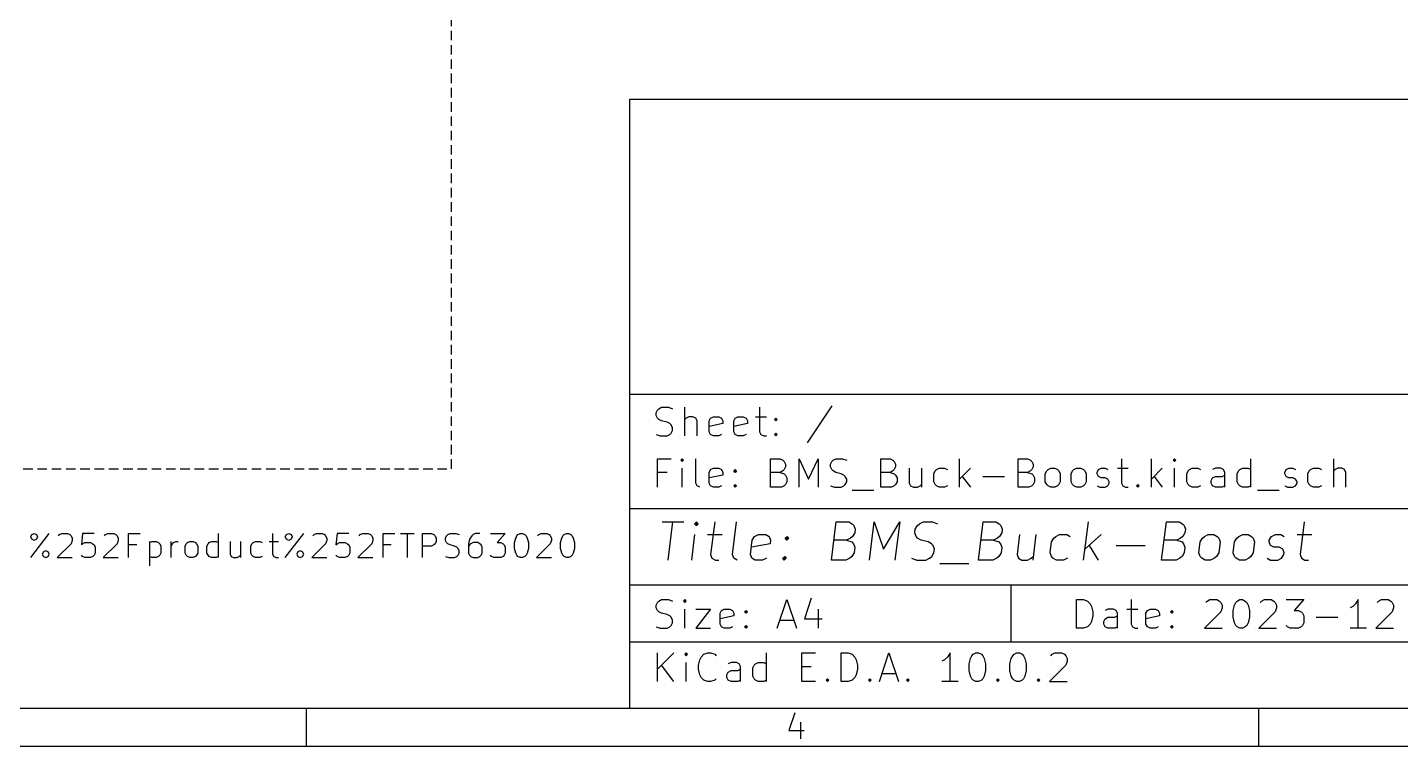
# Model space of a CAD drawing. Header units: millimetres. Extents: x 10 to 287, y -200 to -10.
# Drawn here: x 145.4 to 217.5, y -200 to -162.2 of the extents above; entities that cross this region are included whole.
import ezdxf

# ---------------------------------------------------------------- set-up
doc = ezdxf.new("R2010")
doc.units = ezdxf.units.MM
doc.linetypes.add('DASHED', pattern=[0.75, 0.5, -0.25])
doc.layers.add('LIGHTBLUE', color=172, linetype='CONTINUOUS')
doc.layers.add('RED', color=14, linetype='CONTINUOUS')

msp = doc.modelspace()

# ---------------------------------------------------------------- linework, layer by layer
at = {"layer": 'LIGHTBLUE', "linetype": 'DASHED'}
for p, q in [((167.64, -185.42), (167.64, -132.08)), ((88.9, -185.42), (167.64, -185.42))]:
    msp.add_line(p, q, dxfattribs=at)
at = {"layer": 'LIGHTBLUE', "linetype": 'CONTINUOUS'}
for p, q in [((145.5487, -190.0862), (146.5163, -188.8162)), ((145.6091, -188.8767), (145.7301, -188.8162)), ((145.7301, -188.8162), (145.851, -188.8767)), ((147.0605, -188.8767), (147.1815, -188.8162)), ((147.1815, -188.8162), (147.4839, -188.8162)), ((147.4839, -188.8162), (147.6048, -188.8767)), ((148.27, -188.8162), (148.2096, -189.421)), ((148.8748, -188.8162), (148.27, -188.8162)), ((149.4795, -188.8767), (149.6005, -188.8162)), ((149.6005, -188.8162), (149.9029, -188.8162)), ((149.9029, -188.8162), (150.0238, -188.8767)), ((150.689, -190.0862), (150.689, -188.8162)), ((150.689, -188.8162), (151.2938, -188.8162)), ((155.4061, -190.0862), (155.4061, -188.8162)), ((158.2484, -188.8162), (158.2484, -189.9048)), ((158.9137, -190.0862), (159.8813, -188.8162)), ((158.9741, -188.8767), (159.0951, -188.8162)), ((159.0951, -188.8162), (159.216, -188.8767)), ((160.4255, -188.8767), (160.5465, -188.8162)), ((160.5465, -188.8162), (160.8489, -188.8162)), ((160.8489, -188.8162), (160.9698, -188.8767)), ((161.635, -188.8162), (161.5746, -189.421)), ((162.2398, -188.8162), (161.635, -188.8162)), ((162.8445, -188.8767), (162.9655, -188.8162)), ((162.9655, -188.8162), (163.2679, -188.8162)), ((163.2679, -188.8162), (163.3888, -188.8767)), ((164.054, -190.0862), (164.054, -188.8162)), ((164.054, -188.8162), (164.6588, -188.8162)), ((164.9612, -188.8162), (165.6869, -188.8162)), ((165.3241, -190.0862), (165.3241, -188.8162)), ((166.1102, -190.0862), (166.1102, -188.8162)), ((166.1102, -188.8162), (166.594, -188.8162)), ((166.594, -188.8162), (166.715, -188.8767)), ((167.4407, -188.8767), (167.5617, -188.8162)), ((167.5617, -188.8162), (167.864, -188.8162)), ((167.864, -188.8162), (168.0455, -188.8767)), ((168.8921, -188.8162), (168.7712, -188.8767)), ((169.134, -188.8162), (168.8921, -188.8162)), ((169.6783, -188.8162), (170.4645, -188.8162)), ((170.4645, -188.8162), (170.0411, -189.3)), ((171.1297, -188.8767), (171.2506, -188.8162)), ((171.2506, -188.8162), (171.3716, -188.8162)), ((171.3716, -188.8162), (171.4925, -188.8767)), ((172.2182, -188.8767), (172.3392, -188.8162)), ((172.3392, -188.8162), (172.6416, -188.8162)), ((172.6416, -188.8162), (172.7625, -188.8767)), ((173.5487, -188.8767), (173.6696, -188.8162)), ((173.6696, -188.8162), (173.7906, -188.8162)), ((173.7906, -188.8162), (173.9115, -188.8767)), ((145.5487, -188.9977), (145.6091, -188.8767)), ((145.6091, -189.1186), (145.5487, -188.9977)), ((145.7301, -189.1791), (145.6091, -189.1186)), ((145.851, -189.1186), (145.7301, -189.1791)), ((145.851, -188.8767), (145.9115, -188.9977)), ((145.9115, -188.9977), (145.851, -189.1186)), ((147.6653, -189.3605), (146.9396, -190.0862)), ((147.0001, -188.9372), (147.0605, -188.8767)), ((147.6048, -188.8767), (147.6653, -188.9372)), ((147.6653, -188.9372), (147.7258, -189.0581)), ((147.7258, -189.1791), (147.6653, -189.3605)), ((147.7258, -189.0581), (147.7258, -189.1791)), ((148.2096, -189.421), (148.27, -189.3605)), ((148.27, -189.3605), (148.391, -189.3)), ((148.391, -189.3), (148.6934, -189.3)), ((148.6934, -189.3), (148.8143, -189.3605)), ((148.8143, -189.3605), (148.8748, -189.421)), ((148.8748, -189.421), (148.9353, -189.5419)), ((148.9353, -189.5419), (148.9353, -189.8443)), ((150.0843, -189.3605), (149.3586, -190.0862)), ((149.4191, -188.9372), (149.4795, -188.8767)), ((150.0238, -188.8767), (150.0843, -188.9372)), ((150.0843, -188.9372), (150.1448, -189.0581)), ((150.1448, -189.1791), (150.0843, -189.3605)), ((150.1448, -189.0581), (150.1448, -189.1791)), ((151.1124, -189.421), (150.689, -189.421)), ((151.7776, -189.2396), (151.7776, -190.5096)), ((151.7776, -189.3), (151.8986, -189.2396)), ((151.8986, -189.2396), (152.1405, -189.2396)), ((152.1405, -189.2396), (152.2614, -189.3)), ((152.2614, -189.3), (152.3219, -189.3605)), ((152.3219, -189.3605), (152.3824, -189.4815)), ((152.3824, -189.4815), (152.3824, -189.8443)), ((152.9266, -190.0862), (152.9266, -189.2396)), ((152.9266, -189.4815), (152.9871, -189.3605)), ((152.9871, -189.3605), (153.0476, -189.3)), ((153.0476, -189.3), (153.1685, -189.2396)), ((153.1685, -189.2396), (153.2895, -189.2396)), ((153.6524, -189.4815), (153.7128, -189.3605)), ((153.6524, -189.8443), (153.6524, -189.4815)), ((153.7128, -189.3605), (153.7733, -189.3)), ((153.7733, -189.3), (153.8943, -189.2396)), ((153.8943, -189.2396), (154.0757, -189.2396)), ((154.0757, -189.2396), (154.1966, -189.3)), ((154.1966, -189.3), (154.2571, -189.3605)), ((154.2571, -189.3605), (154.3176, -189.4815)), ((154.3176, -189.4815), (154.3176, -189.8443)), ((154.8014, -189.4815), (154.8618, -189.3605)), ((154.8014, -189.8443), (154.8014, -189.4815)), ((154.8618, -189.3605), (154.9223, -189.3)), ((154.9223, -189.3), (155.0433, -189.2396)), ((155.0433, -189.2396), (155.2852, -189.2396)), ((155.2852, -189.2396), (155.4061, -189.3)), ((156.0108, -189.2396), (156.0108, -189.9048)), ((156.5551, -189.2396), (156.5551, -190.0862)), ((157.0994, -189.4815), (157.1598, -189.3605)), ((157.0994, -189.8443), (157.0994, -189.4815)), ((157.1598, -189.3605), (157.2203, -189.3)), ((157.2203, -189.3), (157.3413, -189.2396)), ((157.3413, -189.2396), (157.5832, -189.2396)), ((157.5832, -189.2396), (157.7041, -189.3)), ((158.067, -189.2396), (158.5508, -189.2396)), ((158.9137, -188.9977), (158.9741, -188.8767)), ((158.9741, -189.1186), (158.9137, -188.9977)), ((159.0951, -189.1791), (158.9741, -189.1186)), ((159.216, -189.1186), (159.0951, -189.1791)), ((159.216, -188.8767), (159.2765, -188.9977)), ((159.2765, -188.9977), (159.216, -189.1186)), ((161.0303, -189.3605), (160.3046, -190.0862)), ((160.3651, -188.9372), (160.4255, -188.8767)), ((160.9698, -188.8767), (161.0303, -188.9372)), ((161.0303, -188.9372), (161.0908, -189.0581)), ((161.0908, -189.1791), (161.0303, -189.3605)), ((161.0908, -189.0581), (161.0908, -189.1791)), ((161.5746, -189.421), (161.635, -189.3605)), ((161.635, -189.3605), (161.756, -189.3)), ((161.756, -189.3), (162.0584, -189.3)), ((162.0584, -189.3), (162.1793, -189.3605)), ((162.1793, -189.3605), (162.2398, -189.421)), ((162.2398, -189.421), (162.3003, -189.5419)), ((162.3003, -189.5419), (162.3003, -189.8443)), ((163.4493, -189.3605), (162.7236, -190.0862)), ((162.7841, -188.9372), (162.8445, -188.8767)), ((163.3888, -188.8767), (163.4493, -188.9372)), ((163.4493, -188.9372), (163.5098, -189.0581)), ((163.5098, -189.1791), (163.4493, -189.3605)), ((163.5098, -189.0581), (163.5098, -189.1791)), ((164.4774, -189.421), (164.054, -189.421)), ((166.594, -189.4815), (166.1102, -189.4815)), ((166.715, -189.421), (166.594, -189.4815)), ((166.715, -188.8767), (166.7755, -188.9372)), ((166.7755, -189.3605), (166.715, -189.421)), ((166.7755, -188.9372), (166.8359, -189.0581)), ((166.8359, -189.2396), (166.7755, -189.3605)), ((166.8359, -189.0581), (166.8359, -189.2396)), ((167.3198, -189.0581), (167.3802, -188.9372)), ((167.3198, -189.1791), (167.3198, -189.0581)), ((167.3802, -189.3), (167.3198, -189.1791)), ((167.3802, -188.9372), (167.4407, -188.8767)), ((167.4407, -189.3605), (167.3802, -189.3)), ((167.5617, -189.421), (167.4407, -189.3605)), ((167.8036, -189.4815), (167.5617, -189.421)), ((167.9245, -189.5419), (167.8036, -189.4815)), ((167.985, -189.6024), (167.9245, -189.5419)), ((168.5897, -189.1186), (168.5293, -189.3605)), ((168.5293, -189.3605), (168.5293, -189.8443)), ((168.5897, -189.421), (168.5293, -189.5419)), ((168.7107, -188.9372), (168.5897, -189.1186)), ((168.6502, -189.3605), (168.5897, -189.421)), ((168.7712, -189.3), (168.6502, -189.3605)), ((168.7712, -188.8767), (168.7107, -188.9372)), ((169.0131, -189.3), (168.7712, -189.3)), ((169.134, -189.3605), (169.0131, -189.3)), ((169.1945, -189.421), (169.134, -189.3605)), ((169.255, -189.5419), (169.1945, -189.421)), ((169.255, -189.8443), (169.255, -189.5419)), ((170.0411, -189.3), (170.2226, -189.3)), ((170.2226, -189.3), (170.3435, -189.3605)), ((170.3435, -189.3605), (170.404, -189.421)), ((170.404, -189.421), (170.4645, -189.5419)), ((170.4645, -189.5419), (170.4645, -189.8443)), ((170.9483, -189.3), (171.0087, -189.0581)), ((170.9483, -189.6024), (170.9483, -189.3)), ((171.0087, -189.0581), (171.0692, -188.9372)), ((171.0692, -188.9372), (171.1297, -188.8767)), ((171.4925, -188.8767), (171.553, -188.9372)), ((171.553, -188.9372), (171.6135, -189.0581)), ((171.6135, -189.0581), (171.674, -189.3)), ((171.674, -189.3), (171.674, -189.6024)), ((172.823, -189.3605), (172.0973, -190.0862)), ((172.1578, -188.9372), (172.2182, -188.8767)), ((172.7625, -188.8767), (172.823, -188.9372)), ((172.823, -188.9372), (172.8835, -189.0581)), ((172.8835, -189.1791), (172.823, -189.3605)), ((172.8835, -189.0581), (172.8835, -189.1791)), ((173.3673, -189.3), (173.4277, -189.0581)), ((173.3673, -189.6024), (173.3673, -189.3)), ((173.4277, -189.0581), (173.4882, -188.9372)), ((173.4882, -188.9372), (173.5487, -188.8767)), ((173.9115, -188.8767), (173.972, -188.9372)), ((173.972, -188.9372), (174.0325, -189.0581)), ((174.0325, -189.0581), (174.093, -189.3)), ((174.093, -189.3), (174.093, -189.6024)), ((146.2139, -189.7838), (146.1534, -189.9048)), ((146.1534, -189.9048), (146.2139, -190.0258)), ((146.3348, -189.7234), (146.2139, -189.7838)), ((146.2139, -190.0258), (146.3348, -190.0862)), ((146.4558, -189.7838), (146.3348, -189.7234)), ((146.3348, -190.0862), (146.4558, -190.0258)), ((146.5163, -189.9048), (146.4558, -189.7838)), ((146.4558, -190.0258), (146.5163, -189.9048)), ((146.9396, -190.0862), (147.7258, -190.0862)), ((148.27, -190.0258), (148.2096, -189.9653)), ((148.391, -190.0862), (148.27, -190.0258)), ((148.6934, -190.0862), (148.391, -190.0862)), ((148.8143, -190.0258), (148.6934, -190.0862)), ((148.8748, -189.9653), (148.8143, -190.0258)), ((148.9353, -189.8443), (148.8748, -189.9653)), ((149.3586, -190.0862), (150.1448, -190.0862)), ((151.8986, -190.0862), (151.7776, -190.0258)), ((152.1405, -190.0862), (151.8986, -190.0862)), ((152.2614, -190.0258), (152.1405, -190.0862)), ((152.3219, -189.9653), (152.2614, -190.0258)), ((152.3824, -189.8443), (152.3219, -189.9653)), ((153.7128, -189.9653), (153.6524, -189.8443)), ((153.7733, -190.0258), (153.7128, -189.9653)), ((153.8943, -190.0862), (153.7733, -190.0258)), ((154.0757, -190.0862), (153.8943, -190.0862)), ((154.1966, -190.0258), (154.0757, -190.0862)), ((154.2571, -189.9653), (154.1966, -190.0258)), ((154.3176, -189.8443), (154.2571, -189.9653)), ((154.8618, -189.9653), (154.8014, -189.8443)), ((154.9223, -190.0258), (154.8618, -189.9653)), ((155.0433, -190.0862), (154.9223, -190.0258)), ((155.2852, -190.0862), (155.0433, -190.0862)), ((155.4061, -190.0258), (155.2852, -190.0862)), ((156.0108, -189.9048), (156.0713, -190.0258)), ((156.0713, -190.0258), (156.1923, -190.0862)), ((156.1923, -190.0862), (156.3737, -190.0862)), ((156.3737, -190.0862), (156.4946, -190.0258)), ((156.4946, -190.0258), (156.5551, -189.9653)), ((157.1598, -189.9653), (157.0994, -189.8443)), ((157.2203, -190.0258), (157.1598, -189.9653)), ((157.3413, -190.0862), (157.2203, -190.0258)), ((157.5832, -190.0862), (157.3413, -190.0862)), ((157.7041, -190.0258), (157.5832, -190.0862)), ((158.2484, -189.9048), (158.3089, -190.0258)), ((158.3089, -190.0258), (158.4299, -190.0862)), ((158.4299, -190.0862), (158.5508, -190.0862)), ((159.5789, -189.7838), (159.5184, -189.9048)), ((159.5184, -189.9048), (159.5789, -190.0258)), ((159.6998, -189.7234), (159.5789, -189.7838)), ((159.5789, -190.0258), (159.6998, -190.0862)), ((159.8208, -189.7838), (159.6998, -189.7234)), ((159.6998, -190.0862), (159.8208, -190.0258)), ((159.8813, -189.9048), (159.8208, -189.7838)), ((159.8208, -190.0258), (159.8813, -189.9048)), ((160.3046, -190.0862), (161.0908, -190.0862)), ((161.635, -190.0258), (161.5746, -189.9653)), ((161.756, -190.0862), (161.635, -190.0258)), ((162.0584, -190.0862), (161.756, -190.0862)), ((162.1793, -190.0258), (162.0584, -190.0862)), ((162.2398, -189.9653), (162.1793, -190.0258)), ((162.3003, -189.8443), (162.2398, -189.9653)), ((162.7236, -190.0862), (163.5098, -190.0862)), ((167.3198, -190.0258), (167.5012, -190.0862)), ((167.5012, -190.0862), (167.8036, -190.0862)), ((167.8036, -190.0862), (167.9245, -190.0258)), ((167.9245, -190.0258), (167.985, -189.9653)), ((168.0455, -189.7234), (167.985, -189.6024)), ((167.985, -189.9653), (168.0455, -189.8443)), ((168.0455, -189.8443), (168.0455, -189.7234)), ((168.5293, -189.8443), (168.5897, -189.9653)), ((168.5897, -189.9653), (168.6502, -190.0258)), ((168.6502, -190.0258), (168.7712, -190.0862)), ((168.7712, -190.0862), (169.0131, -190.0862)), ((169.0131, -190.0862), (169.134, -190.0258)), ((169.134, -190.0258), (169.1945, -189.9653)), ((169.1945, -189.9653), (169.255, -189.8443)), ((169.7388, -190.0258), (169.6783, -189.9653)), ((169.8597, -190.0862), (169.7388, -190.0258)), ((170.2226, -190.0862), (169.8597, -190.0862)), ((170.3435, -190.0258), (170.2226, -190.0862)), ((170.404, -189.9653), (170.3435, -190.0258)), ((170.4645, -189.8443), (170.404, -189.9653)), ((171.0087, -189.8443), (170.9483, -189.6024)), ((171.0692, -189.9653), (171.0087, -189.8443)), ((171.1297, -190.0258), (171.0692, -189.9653)), ((171.2506, -190.0862), (171.1297, -190.0258)), ((171.3716, -190.0862), (171.2506, -190.0862)), ((171.4925, -190.0258), (171.3716, -190.0862)), ((171.553, -189.9653), (171.4925, -190.0258)), ((171.6135, -189.8443), (171.553, -189.9653)), ((171.674, -189.6024), (171.6135, -189.8443)), ((172.0973, -190.0862), (172.8835, -190.0862)), ((173.4277, -189.8443), (173.3673, -189.6024)), ((173.4882, -189.9653), (173.4277, -189.8443)), ((173.5487, -190.0258), (173.4882, -189.9653)), ((173.6696, -190.0862), (173.5487, -190.0258)), ((173.7906, -190.0862), (173.6696, -190.0862)), ((173.9115, -190.0258), (173.7906, -190.0862)), ((173.972, -189.9653), (173.9115, -190.0258)), ((174.0325, -189.8443), (173.972, -189.9653)), ((174.093, -189.6024), (174.0325, -189.8443))]:
    msp.add_line(p, q, dxfattribs=at)
at = {"layer": 'RED', "linetype": 'CONTINUOUS'}
for p, q in [((177.0022, -166.0072), (285.0022, -166.0072)), ((177.0022, -198.0072), (177.0022, -166.0072)), ((177.0022, -181.5072), (285.0022, -181.5072)), ((178.3865, -182.479), (178.4579, -182.3361)), ((178.4579, -182.3361), (178.5293, -182.2647)), ((178.5293, -182.2647), (178.6722, -182.1933)), ((178.6722, -182.1933), (179.0293, -182.1933)), ((179.0293, -182.1933), (179.2436, -182.2647)), ((179.8865, -183.6933), (179.8865, -182.1933)), ((183.815, -182.1933), (183.815, -183.479)), ((187.6007, -182.1219), (186.315, -184.0504)), ((178.3865, -182.6219), (178.3865, -182.479)), ((178.4579, -182.7647), (178.3865, -182.6219)), ((178.5293, -182.8361), (178.4579, -182.7647)), ((178.6722, -182.9076), (178.5293, -182.8361)), ((178.9579, -182.979), (178.6722, -182.9076)), ((179.1008, -183.0504), (178.9579, -182.979)), ((179.1722, -183.1219), (179.1008, -183.0504)), ((179.9579, -182.7647), (179.8865, -182.8361)), ((180.1008, -182.6933), (179.9579, -182.7647)), ((180.3151, -182.6933), (180.1008, -182.6933)), ((180.4579, -182.7647), (180.3151, -182.6933)), ((180.5294, -182.9076), (180.4579, -182.7647)), ((180.5294, -183.6933), (180.5294, -182.9076)), ((181.1722, -182.9076), (181.2436, -182.7647)), ((181.1722, -183.479), (181.1722, -182.9076)), ((181.8865, -183.0504), (181.1722, -183.1933)), ((181.2436, -182.7647), (181.3865, -182.6933)), ((181.3865, -182.6933), (181.6722, -182.6933)), ((181.6722, -182.6933), (181.815, -182.7647)), ((181.815, -182.7647), (181.8865, -182.9076)), ((181.8865, -182.9076), (181.8865, -183.0504)), ((182.4579, -182.9076), (182.5293, -182.7647)), ((182.4579, -183.479), (182.4579, -182.9076)), ((183.1722, -183.0504), (182.4579, -183.1933)), ((182.5293, -182.7647), (182.6722, -182.6933)), ((182.6722, -182.6933), (182.9579, -182.6933)), ((182.9579, -182.6933), (183.1007, -182.7647)), ((183.1007, -182.7647), (183.1722, -182.9076)), ((183.1722, -182.9076), (183.1722, -183.0504)), ((183.6007, -182.6933), (184.1721, -182.6933)), ((184.6007, -182.8361), (184.6721, -182.7647)), ((184.6721, -182.9076), (184.6007, -182.8361)), ((184.6721, -182.7647), (184.7435, -182.8361)), ((184.6721, -182.7647), (184.6721, -182.9076)), ((184.7435, -182.8361), (184.6721, -182.9076)), ((178.3865, -183.6219), (178.6008, -183.6933)), ((178.6008, -183.6933), (178.9579, -183.6933)), ((178.9579, -183.6933), (179.1008, -183.6219)), ((179.1008, -183.6219), (179.1722, -183.5504)), ((179.2436, -183.2647), (179.1722, -183.1219)), ((179.1722, -183.5504), (179.2436, -183.4076)), ((179.2436, -183.4076), (179.2436, -183.2647)), ((181.2436, -183.6219), (181.1722, -183.479)), ((181.3865, -183.6933), (181.2436, -183.6219)), ((181.6722, -183.6933), (181.3865, -183.6933)), ((181.815, -183.6219), (181.6722, -183.6933)), ((182.5293, -183.6219), (182.4579, -183.479)), ((182.6722, -183.6933), (182.5293, -183.6219)), ((182.9579, -183.6933), (182.6722, -183.6933)), ((183.1007, -183.6219), (182.9579, -183.6933)), ((183.815, -183.479), (183.8864, -183.6219)), ((183.8864, -183.6219), (184.0293, -183.6933)), ((184.0293, -183.6933), (184.1721, -183.6933)), ((184.6007, -183.6219), (184.6721, -183.5504)), ((184.6721, -183.6933), (184.6007, -183.6219)), ((184.6721, -183.5504), (184.7435, -183.6219)), ((184.6721, -183.5504), (184.6721, -183.6933)), ((184.7435, -183.6219), (184.6721, -183.6933)), ((178.4579, -186.3933), (178.4579, -184.8933)), ((178.4579, -184.8933), (179.1722, -184.8933)), ((179.7436, -184.8933), (179.6722, -184.9647)), ((179.6722, -184.9647), (179.7436, -185.0361)), ((179.815, -184.9647), (179.7436, -184.8933)), ((179.7436, -184.8933), (179.7436, -185.0361)), ((179.7436, -185.0361), (179.815, -184.9647)), ((180.4579, -186.179), (180.4579, -184.8933)), ((184.3865, -186.3933), (184.3865, -184.8933)), ((184.3865, -184.8933), (184.8865, -184.8933)), ((184.8865, -184.8933), (185.0294, -184.9647)), ((185.0294, -184.9647), (185.1008, -185.0361)), ((185.1008, -185.0361), (185.1722, -185.179)), ((185.1722, -185.179), (185.1722, -185.3219)), ((185.8865, -186.3933), (185.8865, -184.8933)), ((185.8865, -184.8933), (186.3865, -185.9647)), ((186.3865, -185.9647), (186.8865, -184.8933)), ((186.8865, -184.8933), (186.8865, -186.3933)), ((187.5294, -185.179), (187.6008, -185.0361)), ((187.5294, -185.3219), (187.5294, -185.179)), ((187.6008, -185.0361), (187.6722, -184.9647)), ((187.6722, -184.9647), (187.8151, -184.8933)), ((187.8151, -184.8933), (188.1722, -184.8933)), ((188.1722, -184.8933), (188.3865, -184.9647)), ((190.1723, -186.3933), (190.1723, -184.8933)), ((190.1723, -184.8933), (190.6723, -184.8933)), ((190.6723, -184.8933), (190.8152, -184.9647)), ((190.8152, -184.9647), (190.8866, -185.0361)), ((190.8866, -185.0361), (190.958, -185.179)), ((190.958, -185.179), (190.958, -185.3219)), ((194.3151, -186.3933), (194.3151, -184.8933)), ((197.3865, -186.3933), (197.3865, -184.8933)), ((197.3865, -184.8933), (197.8865, -184.8933)), ((197.8865, -184.8933), (198.0294, -184.9647)), ((198.0294, -184.9647), (198.1008, -185.0361)), ((198.1008, -185.0361), (198.1722, -185.179)), ((198.1722, -185.179), (198.1722, -185.3219)), ((202.815, -184.8933), (202.815, -186.179)), ((204.3864, -186.3933), (204.3864, -184.8933)), ((205.6007, -184.8933), (205.5293, -184.9647)), ((205.5293, -184.9647), (205.6007, -185.0361)), ((205.6721, -184.9647), (205.6007, -184.8933)), ((205.6007, -184.8933), (205.6007, -185.0361)), ((205.6007, -185.0361), (205.6721, -184.9647)), ((209.6007, -186.3933), (209.6007, -184.8933)), ((213.9578, -186.3933), (213.9578, -184.8933)), ((178.9579, -185.6076), (178.4579, -185.6076)), ((179.7436, -186.3933), (179.7436, -185.3933)), ((181.1722, -185.6076), (181.2436, -185.4647)), ((181.1722, -186.179), (181.1722, -185.6076)), ((181.8865, -185.7504), (181.1722, -185.8933)), ((181.2436, -185.4647), (181.3865, -185.3933)), ((181.3865, -185.3933), (181.6722, -185.3933)), ((181.6722, -185.3933), (181.815, -185.4647)), ((181.815, -185.4647), (181.8865, -185.6076)), ((181.8865, -185.6076), (181.8865, -185.7504)), ((182.4579, -185.5361), (182.5293, -185.4647)), ((182.5293, -185.6076), (182.4579, -185.5361)), ((182.5293, -185.4647), (182.6007, -185.5361)), ((182.5293, -185.4647), (182.5293, -185.6076)), ((182.6007, -185.5361), (182.5293, -185.6076)), ((184.8865, -185.6076), (184.3865, -185.6076)), ((185.0294, -185.5361), (184.8865, -185.6076)), ((184.8865, -185.6076), (185.1008, -185.679)), ((185.1008, -185.4647), (185.0294, -185.5361)), ((185.1722, -185.3219), (185.1008, -185.4647)), ((185.1008, -185.679), (185.1722, -185.7504)), ((185.1722, -185.7504), (185.2436, -185.8933)), ((185.2436, -185.8933), (185.2436, -186.1076)), ((187.6008, -185.4647), (187.5294, -185.3219)), ((187.6722, -185.5361), (187.6008, -185.4647)), ((187.8151, -185.6076), (187.6722, -185.5361)), ((188.1008, -185.679), (187.8151, -185.6076)), ((188.2437, -185.7504), (188.1008, -185.679)), ((188.3151, -185.8219), (188.2437, -185.7504)), ((188.3865, -185.9647), (188.3151, -185.8219)), ((188.3865, -186.1076), (188.3865, -185.9647)), ((190.6723, -185.6076), (190.1723, -185.6076)), ((190.8152, -185.5361), (190.6723, -185.6076)), ((190.6723, -185.6076), (190.8866, -185.679)), ((190.8866, -185.4647), (190.8152, -185.5361)), ((190.958, -185.3219), (190.8866, -185.4647)), ((190.8866, -185.679), (190.958, -185.7504)), ((190.958, -185.7504), (191.0294, -185.8933)), ((191.0294, -185.8933), (191.0294, -186.1076)), ((191.6723, -185.3933), (191.6723, -186.179)), ((192.3152, -185.3933), (192.3152, -186.3933)), ((192.958, -185.679), (193.0294, -185.5361)), ((192.958, -186.1076), (192.958, -185.679)), ((193.0294, -185.5361), (193.1008, -185.4647)), ((193.1008, -185.4647), (193.2437, -185.3933)), ((193.2437, -185.3933), (193.5294, -185.3933)), ((193.5294, -185.3933), (193.6723, -185.4647)), ((194.8865, -185.3933), (194.3151, -185.9647)), ((194.458, -185.8219), (194.8865, -186.3933)), ((195.5294, -185.8219), (196.6723, -185.8219)), ((197.8865, -185.6076), (197.3865, -185.6076)), ((198.0294, -185.5361), (197.8865, -185.6076)), ((197.8865, -185.6076), (198.1008, -185.679)), ((198.1008, -185.4647), (198.0294, -185.5361)), ((198.1722, -185.3219), (198.1008, -185.4647)), ((198.1008, -185.679), (198.1722, -185.7504)), ((198.1722, -185.7504), (198.2436, -185.8933)), ((198.2436, -185.8933), (198.2436, -186.1076)), ((198.8151, -185.679), (198.8865, -185.5361)), ((198.8151, -186.1076), (198.8151, -185.679)), ((198.8865, -185.5361), (198.9579, -185.4647)), ((198.9579, -185.4647), (199.1008, -185.3933)), ((199.1008, -185.3933), (199.3151, -185.3933)), ((199.3151, -185.3933), (199.4579, -185.4647)), ((199.4579, -185.4647), (199.5294, -185.5361)), ((199.5294, -185.5361), (199.6008, -185.679)), ((199.6008, -185.679), (199.6008, -186.1076)), ((200.1722, -185.679), (200.2436, -185.5361)), ((200.1722, -186.1076), (200.1722, -185.679)), ((200.2436, -185.5361), (200.315, -185.4647)), ((200.315, -185.4647), (200.4579, -185.3933)), ((200.4579, -185.3933), (200.6722, -185.3933)), ((200.6722, -185.3933), (200.815, -185.4647)), ((200.815, -185.4647), (200.8865, -185.5361)), ((200.8865, -185.5361), (200.9579, -185.679)), ((200.9579, -185.679), (200.9579, -186.1076)), ((201.5293, -185.6076), (201.6007, -185.4647)), ((201.5293, -185.679), (201.5293, -185.6076)), ((201.6007, -185.8219), (201.5293, -185.679)), ((201.6007, -185.4647), (201.7436, -185.3933)), ((201.7436, -185.8933), (201.6007, -185.8219)), ((201.7436, -185.3933), (201.9578, -185.3933)), ((201.9578, -185.8933), (201.7436, -185.8933)), ((201.9578, -185.3933), (202.1007, -185.4647)), ((202.1007, -185.9647), (201.9578, -185.8933)), ((202.1721, -186.1076), (202.1007, -185.9647)), ((202.6007, -185.3933), (203.1721, -185.3933)), ((204.9578, -185.3933), (204.3864, -185.9647)), ((204.5293, -185.8219), (204.9578, -186.3933)), ((205.6007, -186.3933), (205.6007, -185.3933)), ((206.2436, -185.679), (206.315, -185.5361)), ((206.2436, -186.1076), (206.2436, -185.679)), ((206.315, -185.5361), (206.3864, -185.4647)), ((206.3864, -185.4647), (206.5293, -185.3933)), ((206.5293, -185.3933), (206.815, -185.3933)), ((206.815, -185.3933), (206.9579, -185.4647)), ((207.5293, -186.0361), (207.6007, -185.8933)), ((207.7436, -185.3933), (207.6007, -185.4647)), ((207.6007, -185.8933), (207.7436, -185.8219)), ((208.0293, -185.3933), (207.7436, -185.3933)), ((207.7436, -185.8219), (208.1007, -185.8219)), ((208.1721, -185.4647), (208.0293, -185.3933)), ((208.1007, -185.8219), (208.2436, -185.7504)), ((208.2436, -185.6076), (208.1721, -185.4647)), ((208.2436, -186.3933), (208.2436, -185.6076)), ((208.8864, -185.679), (208.9578, -185.5361)), ((208.8864, -186.1076), (208.8864, -185.679)), ((208.9578, -185.5361), (209.0292, -185.4647)), ((209.0292, -185.4647), (209.1721, -185.3933)), ((209.1721, -185.3933), (209.4578, -185.3933)), ((209.4578, -185.3933), (209.6007, -185.4647)), ((211.3864, -185.6076), (211.4578, -185.4647)), ((211.3864, -185.679), (211.3864, -185.6076)), ((211.4578, -185.8219), (211.3864, -185.679)), ((211.4578, -185.4647), (211.6007, -185.3933)), ((211.6007, -185.8933), (211.4578, -185.8219)), ((211.6007, -185.3933), (211.8149, -185.3933)), ((211.8149, -185.8933), (211.6007, -185.8933)), ((211.8149, -185.3933), (211.9578, -185.4647)), ((211.9578, -185.9647), (211.8149, -185.8933)), ((212.0292, -186.1076), (211.9578, -185.9647)), ((212.6007, -185.679), (212.6721, -185.5361)), ((212.6007, -186.1076), (212.6007, -185.679)), ((212.6721, -185.5361), (212.7435, -185.4647)), ((212.7435, -185.4647), (212.8864, -185.3933)), ((212.8864, -185.3933), (213.1721, -185.3933)), ((213.1721, -185.3933), (213.315, -185.4647)), ((214.0292, -185.4647), (213.9578, -185.5361)), ((214.1721, -185.3933), (214.0292, -185.4647)), ((214.3864, -185.3933), (214.1721, -185.3933)), ((214.5292, -185.4647), (214.3864, -185.3933)), ((214.6007, -185.6076), (214.5292, -185.4647)), ((214.6007, -186.3933), (214.6007, -185.6076)), ((180.5293, -186.3219), (180.4579, -186.179)), ((180.6722, -186.3933), (180.5293, -186.3219)), ((181.2436, -186.3219), (181.1722, -186.179)), ((181.3865, -186.3933), (181.2436, -186.3219)), ((181.6722, -186.3933), (181.3865, -186.3933)), ((181.815, -186.3219), (181.6722, -186.3933)), ((182.4579, -186.3219), (182.5293, -186.2504)), ((182.5293, -186.3933), (182.4579, -186.3219)), ((182.5293, -186.2504), (182.6007, -186.3219)), ((182.5293, -186.2504), (182.5293, -186.3933)), ((182.6007, -186.3219), (182.5293, -186.3933)), ((184.9579, -186.3933), (184.3865, -186.3933)), ((185.1008, -186.3219), (184.9579, -186.3933)), ((185.1722, -186.2504), (185.1008, -186.3219)), ((185.2436, -186.1076), (185.1722, -186.2504)), ((187.5294, -186.3219), (187.7437, -186.3933)), ((187.7437, -186.3933), (188.1008, -186.3933)), ((188.1008, -186.3933), (188.2437, -186.3219)), ((188.2437, -186.3219), (188.3151, -186.2504)), ((188.3151, -186.2504), (188.3865, -186.1076)), ((188.6723, -186.5361), (189.8151, -186.5361)), ((190.7437, -186.3933), (190.1723, -186.3933)), ((190.8866, -186.3219), (190.7437, -186.3933)), ((190.958, -186.2504), (190.8866, -186.3219)), ((191.0294, -186.1076), (190.958, -186.2504)), ((191.6723, -186.179), (191.7437, -186.3219)), ((191.7437, -186.3219), (191.8866, -186.3933)), ((191.8866, -186.3933), (192.1009, -186.3933)), ((192.1009, -186.3933), (192.2437, -186.3219)), ((192.2437, -186.3219), (192.3152, -186.2504)), ((193.0294, -186.2504), (192.958, -186.1076)), ((193.1008, -186.3219), (193.0294, -186.2504)), ((193.2437, -186.3933), (193.1008, -186.3219)), ((193.5294, -186.3933), (193.2437, -186.3933)), ((193.6723, -186.3219), (193.5294, -186.3933)), ((197.9579, -186.3933), (197.3865, -186.3933)), ((198.1008, -186.3219), (197.9579, -186.3933)), ((198.1722, -186.2504), (198.1008, -186.3219)), ((198.2436, -186.1076), (198.1722, -186.2504)), ((198.8865, -186.2504), (198.8151, -186.1076)), ((198.9579, -186.3219), (198.8865, -186.2504)), ((199.1008, -186.3933), (198.9579, -186.3219)), ((199.3151, -186.3933), (199.1008, -186.3933)), ((199.4579, -186.3219), (199.3151, -186.3933)), ((199.5294, -186.2504), (199.4579, -186.3219)), ((199.6008, -186.1076), (199.5294, -186.2504)), ((200.2436, -186.2504), (200.1722, -186.1076)), ((200.315, -186.3219), (200.2436, -186.2504)), ((200.4579, -186.3933), (200.315, -186.3219)), ((200.6722, -186.3933), (200.4579, -186.3933)), ((200.815, -186.3219), (200.6722, -186.3933)), ((200.8865, -186.2504), (200.815, -186.3219)), ((200.9579, -186.1076), (200.8865, -186.2504)), ((201.5293, -186.3219), (201.6721, -186.3933)), ((201.6721, -186.3933), (201.9578, -186.3933)), ((201.9578, -186.3933), (202.1007, -186.3219)), ((202.1007, -186.3219), (202.1721, -186.179)), ((202.1721, -186.179), (202.1721, -186.1076)), ((202.815, -186.179), (202.8864, -186.3219)), ((202.8864, -186.3219), (203.0293, -186.3933)), ((203.0293, -186.3933), (203.1721, -186.3933)), ((203.6007, -186.3219), (203.6721, -186.2504)), ((203.6721, -186.3933), (203.6007, -186.3219)), ((203.6721, -186.2504), (203.7435, -186.3219)), ((203.6721, -186.2504), (203.6721, -186.3933)), ((203.7435, -186.3219), (203.6721, -186.3933)), ((206.315, -186.2504), (206.2436, -186.1076)), ((206.3864, -186.3219), (206.315, -186.2504)), ((206.5293, -186.3933), (206.3864, -186.3219)), ((206.815, -186.3933), (206.5293, -186.3933)), ((206.9579, -186.3219), (206.815, -186.3933)), ((207.5293, -186.179), (207.5293, -186.0361)), ((207.6007, -186.3219), (207.5293, -186.179)), ((207.7436, -186.3933), (207.6007, -186.3219)), ((208.1007, -186.3933), (207.7436, -186.3933)), ((208.2436, -186.3219), (208.1007, -186.3933)), ((208.9578, -186.2504), (208.8864, -186.1076)), ((209.0292, -186.3219), (208.9578, -186.2504)), ((209.1721, -186.3933), (209.0292, -186.3219)), ((209.4578, -186.3933), (209.1721, -186.3933)), ((209.6007, -186.3219), (209.4578, -186.3933)), ((209.9578, -186.5361), (211.1006, -186.5361)), ((211.3864, -186.3219), (211.5292, -186.3933)), ((211.5292, -186.3933), (211.8149, -186.3933)), ((211.8149, -186.3933), (211.9578, -186.3219)), ((211.9578, -186.3219), (212.0292, -186.179)), ((212.0292, -186.179), (212.0292, -186.1076)), ((212.6721, -186.2504), (212.6007, -186.1076)), ((212.7435, -186.3219), (212.6721, -186.2504)), ((212.8864, -186.3933), (212.7435, -186.3219)), ((213.1721, -186.3933), (212.8864, -186.3933)), ((213.315, -186.3219), (213.1721, -186.3933)), ((177.0022, -187.5072), (285.0022, -187.5072)), ((178.6938, -188.2116), (179.8367, -188.2116)), ((179.0153, -190.2116), (179.2653, -188.2116)), ((180.5033, -188.2116), (180.3962, -188.3068)), ((180.3962, -188.3068), (180.4795, -188.4021)), ((180.5033, -188.2116), (180.4795, -188.4021)), ((180.4795, -188.4021), (180.5867, -188.3068)), ((180.5867, -188.3068), (180.5033, -188.2116)), ((181.4557, -188.2116), (181.2415, -189.9259)), ((182.3844, -189.9259), (182.5986, -188.2116)), ((187.5867, -190.2116), (187.8367, -188.2116)), ((187.8367, -188.2116), (188.5034, -188.2116)), ((188.5034, -188.2116), (188.682, -188.3068)), ((188.682, -188.3068), (188.7653, -188.4021)), ((188.8129, -188.783), (188.6939, -188.9735)), ((188.7653, -188.4021), (188.8367, -188.5925)), ((188.8367, -188.5925), (188.8129, -188.783)), ((189.5867, -190.2116), (189.8367, -188.2116)), ((189.8367, -188.2116), (190.3248, -189.6402)), ((190.3248, -189.6402), (191.1701, -188.2116)), ((191.1701, -188.2116), (190.9201, -190.2116)), ((191.9558, -188.783), (191.9796, -188.5925)), ((192.0272, -188.9735), (191.9558, -188.783)), ((191.9796, -188.5925), (192.0986, -188.4021)), ((192.0986, -188.4021), (192.2058, -188.3068)), ((192.2058, -188.3068), (192.4082, -188.2116)), ((192.4082, -188.2116), (192.8843, -188.2116)), ((192.8843, -188.2116), (193.1582, -188.3068)), ((195.301, -190.2116), (195.551, -188.2116)), ((195.551, -188.2116), (196.2177, -188.2116)), ((196.2177, -188.2116), (196.3963, -188.3068)), ((196.3963, -188.3068), (196.4796, -188.4021)), ((196.5272, -188.783), (196.4082, -188.9735)), ((196.4796, -188.4021), (196.551, -188.5925)), ((196.551, -188.5925), (196.5272, -188.783)), ((200.8248, -190.2116), (201.0748, -188.2116)), ((204.92, -190.2116), (205.17, -188.2116)), ((205.17, -188.2116), (205.8367, -188.2116)), ((205.8367, -188.2116), (206.0153, -188.3068)), ((206.0153, -188.3068), (206.0986, -188.4021)), ((206.1462, -188.783), (206.0272, -188.9735)), ((206.0986, -188.4021), (206.17, -188.5925)), ((206.17, -188.5925), (206.1462, -188.783)), ((212.408, -188.2116), (212.1938, -189.9259)), ((180.2533, -190.2116), (180.42, -188.8783)), ((181.0867, -188.8783), (181.8486, -188.8783)), ((183.3367, -189.9259), (183.432, -189.164)), ((184.3605, -189.3544), (183.3843, -189.5449)), ((183.432, -189.164), (183.551, -188.9735)), ((183.551, -188.9735), (183.7534, -188.8783)), ((183.7534, -188.8783), (184.1343, -188.8783)), ((184.1343, -188.8783), (184.3129, -188.9735)), ((184.3129, -188.9735), (184.3843, -189.164)), ((184.3843, -189.164), (184.3605, -189.3544)), ((185.1582, -189.0687), (185.2653, -188.9735)), ((185.2415, -189.164), (185.1582, -189.0687)), ((185.2653, -188.9735), (185.2415, -189.164)), ((185.3486, -189.0687), (185.2415, -189.164)), ((185.2653, -188.9735), (185.3486, -189.0687)), ((188.3844, -189.164), (187.7177, -189.164)), ((188.5867, -189.0687), (188.3844, -189.164)), ((188.3844, -189.164), (188.6582, -189.2592)), ((188.6939, -188.9735), (188.5867, -189.0687)), ((188.6582, -189.2592), (188.7415, -189.3544)), ((188.7415, -189.3544), (188.8129, -189.5449)), ((188.8129, -189.5449), (188.7772, -189.8306)), ((192.1105, -189.0687), (192.0272, -188.9735)), ((192.2891, -189.164), (192.1105, -189.0687)), ((192.6582, -189.2592), (192.2891, -189.164)), ((192.8367, -189.3544), (192.6582, -189.2592)), ((192.9201, -189.4497), (192.8367, -189.3544)), ((192.9915, -189.6402), (192.9201, -189.4497)), ((196.0987, -189.164), (195.432, -189.164)), ((196.301, -189.0687), (196.0987, -189.164)), ((196.0987, -189.164), (196.3725, -189.2592)), ((196.4082, -188.9735), (196.301, -189.0687)), ((196.3725, -189.2592), (196.4558, -189.3544)), ((196.4558, -189.3544), (196.5272, -189.5449)), ((196.5272, -189.5449), (196.4915, -189.8306)), ((197.4677, -188.8783), (197.3368, -189.9259)), ((198.3248, -188.8783), (198.1582, -190.2116)), ((199.0629, -189.8306), (199.1343, -189.2592)), ((199.1343, -189.2592), (199.2534, -189.0687)), ((199.2534, -189.0687), (199.3605, -188.9735)), ((199.3605, -188.9735), (199.5629, -188.8783)), ((199.5629, -188.8783), (199.9439, -188.8783)), ((199.9439, -188.8783), (200.1224, -188.9735)), ((201.7534, -188.8783), (200.8963, -189.6402)), ((201.1106, -189.4497), (201.5867, -190.2116)), ((202.5391, -189.4497), (204.0629, -189.4497)), ((205.7177, -189.164), (205.051, -189.164)), ((205.92, -189.0687), (205.7177, -189.164)), ((205.7177, -189.164), (205.9915, -189.2592)), ((206.0272, -188.9735), (205.92, -189.0687)), ((205.9915, -189.2592), (206.0748, -189.3544)), ((206.0748, -189.3544), (206.1462, -189.5449)), ((206.1462, -189.5449), (206.1105, -189.8306)), ((206.8724, -189.8306), (206.9438, -189.2592)), ((206.9438, -189.2592), (207.0629, -189.0687)), ((207.0629, -189.0687), (207.17, -188.9735)), ((207.17, -188.9735), (207.3724, -188.8783)), ((207.3724, -188.8783), (207.6581, -188.8783)), ((207.6581, -188.8783), (207.8367, -188.9735)), ((207.8367, -188.9735), (207.92, -189.0687)), ((207.92, -189.0687), (207.9915, -189.2592)), ((207.9915, -189.2592), (207.92, -189.8306)), ((208.6819, -189.8306), (208.7533, -189.2592)), ((208.7533, -189.2592), (208.8724, -189.0687)), ((208.8724, -189.0687), (208.9795, -188.9735)), ((208.9795, -188.9735), (209.1819, -188.8783)), ((209.1819, -188.8783), (209.4676, -188.8783)), ((209.4676, -188.8783), (209.6462, -188.9735)), ((209.6462, -188.9735), (209.7295, -189.0687)), ((209.7295, -189.0687), (209.801, -189.2592)), ((209.801, -189.2592), (209.7295, -189.8306)), ((210.5628, -189.2592), (210.5748, -189.164)), ((210.6343, -189.4497), (210.5628, -189.2592)), ((210.5748, -189.164), (210.6938, -188.9735)), ((210.8128, -189.5449), (210.6343, -189.4497)), ((210.6938, -188.9735), (210.8962, -188.8783)), ((211.0986, -189.5449), (210.8128, -189.5449)), ((210.8962, -188.8783), (211.1819, -188.8783)), ((211.2771, -189.6402), (211.0986, -189.5449)), ((211.1819, -188.8783), (211.3605, -188.9735)), ((212.039, -188.8783), (212.8009, -188.8783)), ((181.2415, -189.9259), (181.3129, -190.1164)), ((181.3129, -190.1164), (181.4915, -190.2116)), ((181.4915, -190.2116), (181.6819, -190.2116)), ((182.4558, -190.1164), (182.3844, -189.9259)), ((182.6344, -190.2116), (182.4558, -190.1164)), ((183.4081, -190.1164), (183.3367, -189.9259)), ((183.5867, -190.2116), (183.4081, -190.1164)), ((183.9677, -190.2116), (183.5867, -190.2116)), ((184.17, -190.1164), (183.9677, -190.2116)), ((185.0272, -190.1164), (185.1343, -190.0211)), ((185.1105, -190.2116), (185.0272, -190.1164)), ((185.1343, -190.0211), (185.1105, -190.2116)), ((185.2177, -190.1164), (185.1105, -190.2116)), ((185.1343, -190.0211), (185.2177, -190.1164)), ((188.3486, -190.2116), (187.5867, -190.2116)), ((188.551, -190.1164), (188.3486, -190.2116)), ((188.6582, -190.0211), (188.551, -190.1164)), ((188.7772, -189.8306), (188.6582, -190.0211)), ((191.7891, -190.1164), (192.0629, -190.2116)), ((192.0629, -190.2116), (192.5391, -190.2116)), ((192.5391, -190.2116), (192.7415, -190.1164)), ((192.7415, -190.1164), (192.8486, -190.0211)), ((192.8486, -190.0211), (192.9677, -189.8306)), ((192.9677, -189.8306), (192.9915, -189.6402)), ((196.0629, -190.2116), (195.301, -190.2116)), ((196.2653, -190.1164), (196.0629, -190.2116)), ((196.3725, -190.0211), (196.2653, -190.1164)), ((196.4915, -189.8306), (196.3725, -190.0211)), ((197.3368, -189.9259), (197.4082, -190.1164)), ((197.4082, -190.1164), (197.5868, -190.2116)), ((197.5868, -190.2116), (197.8725, -190.2116)), ((197.8725, -190.2116), (198.0748, -190.1164)), ((198.0748, -190.1164), (198.182, -190.0211)), ((199.1343, -190.0211), (199.0629, -189.8306)), ((199.2177, -190.1164), (199.1343, -190.0211)), ((199.3963, -190.2116), (199.2177, -190.1164)), ((199.7772, -190.2116), (199.3963, -190.2116)), ((199.9796, -190.1164), (199.7772, -190.2116)), ((205.6819, -190.2116), (204.92, -190.2116)), ((205.8843, -190.1164), (205.6819, -190.2116)), ((205.9915, -190.0211), (205.8843, -190.1164)), ((206.1105, -189.8306), (205.9915, -190.0211)), ((206.9438, -190.0211), (206.8724, -189.8306)), ((207.0272, -190.1164), (206.9438, -190.0211)), ((207.2058, -190.2116), (207.0272, -190.1164)), ((207.4915, -190.2116), (207.2058, -190.2116)), ((207.6938, -190.1164), (207.4915, -190.2116)), ((207.801, -190.0211), (207.6938, -190.1164)), ((207.92, -189.8306), (207.801, -190.0211)), ((208.7533, -190.0211), (208.6819, -189.8306)), ((208.8367, -190.1164), (208.7533, -190.0211)), ((209.0153, -190.2116), (208.8367, -190.1164)), ((209.301, -190.2116), (209.0153, -190.2116)), ((209.5033, -190.1164), (209.301, -190.2116)), ((209.6105, -190.0211), (209.5033, -190.1164)), ((209.7295, -189.8306), (209.6105, -190.0211)), ((210.4557, -190.1164), (210.6343, -190.2116)), ((210.6343, -190.2116), (211.0152, -190.2116)), ((211.0152, -190.2116), (211.2176, -190.1164)), ((211.2176, -190.1164), (211.3367, -189.9259)), ((211.3486, -189.8306), (211.2771, -189.6402)), ((211.3367, -189.9259), (211.3486, -189.8306)), ((212.1938, -189.9259), (212.2652, -190.1164)), ((212.2652, -190.1164), (212.4438, -190.2116)), ((212.4438, -190.2116), (212.6342, -190.2116)), ((193.2772, -190.4021), (194.801, -190.4021)), ((177.0022, -191.5072), (285.0022, -191.5072)), ((197.0022, -191.5072), (197.0022, -194.5072)), ((178.3865, -192.579), (178.4579, -192.4361)), ((178.4579, -192.4361), (178.5293, -192.3647)), ((178.5293, -192.3647), (178.6722, -192.2933)), ((178.6722, -192.2933), (179.0293, -192.2933)), ((179.0293, -192.2933), (179.2436, -192.3647)), ((179.8865, -192.2933), (179.8151, -192.3647)), ((179.8151, -192.3647), (179.8865, -192.4361)), ((179.9579, -192.3647), (179.8865, -192.2933)), ((179.8865, -192.2933), (179.8865, -192.4361)), ((179.8865, -192.4361), (179.9579, -192.3647)), ((184.7437, -193.7933), (185.2437, -192.2933)), ((185.2437, -192.2933), (185.7437, -193.7933)), ((186.5294, -192.2219), (186.1723, -193.2933)), ((200.4579, -193.7933), (200.4579, -192.2933)), ((200.4579, -192.2933), (200.815, -192.2933)), ((200.815, -192.2933), (201.0293, -192.3647)), ((201.0293, -192.3647), (201.1722, -192.5076)), ((203.315, -192.2933), (203.315, -193.579)), ((207.2436, -192.4361), (207.315, -192.3647)), ((207.315, -192.3647), (207.4579, -192.2933)), ((207.4579, -192.2933), (207.815, -192.2933)), ((207.815, -192.2933), (207.9579, -192.3647)), ((207.9579, -192.3647), (208.0293, -192.4361)), ((208.0293, -192.4361), (208.1007, -192.579)), ((208.7436, -192.579), (208.815, -192.4361)), ((208.815, -192.4361), (208.8865, -192.3647)), ((208.8865, -192.3647), (209.0293, -192.2933)), ((209.0293, -192.2933), (209.1722, -192.2933)), ((209.1722, -192.2933), (209.315, -192.3647)), ((209.315, -192.3647), (209.3865, -192.4361)), ((209.3865, -192.4361), (209.4579, -192.579)), ((210.1008, -192.4361), (210.1722, -192.3647)), ((210.1722, -192.3647), (210.3151, -192.2933)), ((210.3151, -192.2933), (210.6722, -192.2933)), ((210.6722, -192.2933), (210.8151, -192.3647)), ((210.8151, -192.3647), (210.8865, -192.4361)), ((210.8865, -192.4361), (210.9579, -192.579)), ((211.4579, -192.2933), (212.3865, -192.2933)), ((212.3865, -192.2933), (211.8865, -192.8647)), ((215.2436, -192.2933), (215.1008, -192.5076)), ((215.2436, -193.7933), (215.2436, -192.2933)), ((216.2437, -192.4361), (216.3151, -192.3647)), ((216.3151, -192.3647), (216.458, -192.2933)), ((216.458, -192.2933), (216.8151, -192.2933)), ((216.8151, -192.2933), (216.958, -192.3647)), ((216.958, -192.3647), (217.0294, -192.4361)), ((217.0294, -192.4361), (217.1008, -192.579)), ((178.3865, -192.7219), (178.3865, -192.579)), ((178.4579, -192.8647), (178.3865, -192.7219)), ((178.5293, -192.9361), (178.4579, -192.8647)), ((178.6722, -193.0076), (178.5293, -192.9361)), ((178.9579, -193.079), (178.6722, -193.0076)), ((179.1008, -193.1504), (178.9579, -193.079)), ((179.1722, -193.2219), (179.1008, -193.1504)), ((179.8865, -193.7933), (179.8865, -192.7933)), ((180.4579, -192.7933), (181.2437, -192.7933)), ((181.2437, -192.7933), (180.4579, -193.7933)), ((181.7437, -193.0076), (181.8151, -192.8647)), ((181.7437, -193.579), (181.7437, -193.0076)), ((182.458, -193.1504), (181.7437, -193.2933)), ((181.8151, -192.8647), (181.958, -192.7933)), ((181.958, -192.7933), (182.2437, -192.7933)), ((182.2437, -192.7933), (182.3865, -192.8647)), ((182.3865, -192.8647), (182.458, -193.0076)), ((182.458, -193.0076), (182.458, -193.1504)), ((183.0294, -192.9361), (183.1008, -192.8647)), ((183.1008, -193.0076), (183.0294, -192.9361)), ((183.1008, -192.8647), (183.1722, -192.9361)), ((183.1008, -192.8647), (183.1008, -193.0076)), ((183.1722, -192.9361), (183.1008, -193.0076)), ((186.8866, -192.7933), (186.8866, -193.7933)), ((201.1722, -192.5076), (201.2436, -192.6504)), ((201.2436, -192.6504), (201.315, -192.9361)), ((201.315, -193.1504), (201.2436, -193.4361)), ((201.315, -192.9361), (201.315, -193.1504)), ((202.1008, -192.7933), (201.9579, -192.8647)), ((202.3865, -192.7933), (202.1008, -192.7933)), ((202.5293, -192.8647), (202.3865, -192.7933)), ((202.4579, -193.2219), (202.6008, -193.1504)), ((202.6008, -193.0076), (202.5293, -192.8647)), ((202.6008, -193.7933), (202.6008, -193.0076)), ((203.1007, -192.7933), (203.6721, -192.7933)), ((204.1007, -193.0076), (204.1721, -192.8647)), ((204.1007, -193.579), (204.1007, -193.0076)), ((204.815, -193.1504), (204.1007, -193.2933)), ((204.1721, -192.8647), (204.315, -192.7933)), ((204.315, -192.7933), (204.6007, -192.7933)), ((204.6007, -192.7933), (204.7435, -192.8647)), ((204.7435, -192.8647), (204.815, -193.0076)), ((204.815, -193.0076), (204.815, -193.1504)), ((205.3864, -192.9361), (205.4578, -192.8647)), ((205.4578, -193.0076), (205.3864, -192.9361)), ((205.4578, -192.8647), (205.5292, -192.9361)), ((205.4578, -192.8647), (205.4578, -193.0076)), ((205.5292, -192.9361), (205.4578, -193.0076)), ((208.0293, -192.9361), (207.1721, -193.7933)), ((208.1007, -192.7219), (208.0293, -192.9361)), ((208.1007, -192.579), (208.1007, -192.7219)), ((208.6722, -192.8647), (208.7436, -192.579)), ((208.6722, -193.2219), (208.6722, -192.8647)), ((209.4579, -192.579), (209.5293, -192.8647)), ((209.5293, -192.8647), (209.5293, -193.2219)), ((210.8865, -192.9361), (210.0293, -193.7933)), ((210.9579, -192.7219), (210.8865, -192.9361)), ((210.9579, -192.579), (210.9579, -192.7219)), ((211.8865, -192.8647), (212.1008, -192.8647)), ((212.1008, -192.8647), (212.2437, -192.9361)), ((212.2437, -192.9361), (212.3151, -193.0076)), ((212.3151, -193.0076), (212.3865, -193.1504)), ((212.3865, -193.1504), (212.3865, -193.5076)), ((214.9579, -192.6504), (214.8151, -192.7219)), ((215.1008, -192.5076), (214.9579, -192.6504)), ((217.0294, -192.9361), (216.1722, -193.7933)), ((217.1008, -192.7219), (217.0294, -192.9361)), ((217.1008, -192.579), (217.1008, -192.7219)), ((178.3865, -193.7219), (178.6008, -193.7933)), ((178.6008, -193.7933), (178.9579, -193.7933)), ((178.9579, -193.7933), (179.1008, -193.7219)), ((179.1008, -193.7219), (179.1722, -193.6504)), ((179.2436, -193.3647), (179.1722, -193.2219)), ((179.1722, -193.6504), (179.2436, -193.5076)), ((179.2436, -193.5076), (179.2436, -193.3647)), ((180.4579, -193.7933), (181.2437, -193.7933)), ((181.8151, -193.7219), (181.7437, -193.579)), ((181.958, -193.7933), (181.8151, -193.7219)), ((182.2437, -193.7933), (181.958, -193.7933)), ((182.3865, -193.7219), (182.2437, -193.7933)), ((183.0294, -193.7219), (183.1008, -193.6504)), ((183.1008, -193.7933), (183.0294, -193.7219)), ((183.1008, -193.6504), (183.1722, -193.7219)), ((183.1008, -193.6504), (183.1008, -193.7933)), ((183.1722, -193.7219), (183.1008, -193.7933)), ((184.8866, -193.3647), (185.6009, -193.3647)), ((186.1723, -193.2933), (187.1008, -193.2933)), ((200.815, -193.7933), (200.4579, -193.7933)), ((201.0293, -193.7219), (200.815, -193.7933)), ((201.1722, -193.579), (201.0293, -193.7219)), ((201.2436, -193.4361), (201.1722, -193.579)), ((201.8865, -193.4361), (201.9579, -193.2933)), ((201.8865, -193.579), (201.8865, -193.4361)), ((201.9579, -193.7219), (201.8865, -193.579)), ((201.9579, -193.2933), (202.1008, -193.2219)), ((202.1008, -193.7933), (201.9579, -193.7219)), ((202.1008, -193.2219), (202.4579, -193.2219)), ((202.4579, -193.7933), (202.1008, -193.7933)), ((202.6008, -193.7219), (202.4579, -193.7933)), ((203.315, -193.579), (203.3864, -193.7219)), ((203.3864, -193.7219), (203.5293, -193.7933)), ((203.5293, -193.7933), (203.6721, -193.7933)), ((204.1721, -193.7219), (204.1007, -193.579)), ((204.315, -193.7933), (204.1721, -193.7219)), ((204.6007, -193.7933), (204.315, -193.7933)), ((204.7435, -193.7219), (204.6007, -193.7933)), ((205.3864, -193.7219), (205.4578, -193.6504)), ((205.4578, -193.7933), (205.3864, -193.7219)), ((205.4578, -193.6504), (205.5292, -193.7219)), ((205.4578, -193.6504), (205.4578, -193.7933)), ((205.5292, -193.7219), (205.4578, -193.7933)), ((207.1721, -193.7933), (208.1007, -193.7933)), ((208.7436, -193.5076), (208.6722, -193.2219)), ((208.815, -193.6504), (208.7436, -193.5076)), ((208.8865, -193.7219), (208.815, -193.6504)), ((209.0293, -193.7933), (208.8865, -193.7219)), ((209.1722, -193.7933), (209.0293, -193.7933)), ((209.315, -193.7219), (209.1722, -193.7933)), ((209.3865, -193.6504), (209.315, -193.7219)), ((209.4579, -193.5076), (209.3865, -193.6504)), ((209.5293, -193.2219), (209.4579, -193.5076)), ((210.0293, -193.7933), (210.9579, -193.7933)), ((211.5294, -193.7219), (211.4579, -193.6504)), ((211.6722, -193.7933), (211.5294, -193.7219)), ((212.1008, -193.7933), (211.6722, -193.7933)), ((212.2437, -193.7219), (212.1008, -193.7933)), ((212.3151, -193.6504), (212.2437, -193.7219)), ((212.3865, -193.5076), (212.3151, -193.6504)), ((213.0294, -193.2219), (214.1723, -193.2219)), ((215.6722, -193.7933), (214.8151, -193.7933)), ((216.1722, -193.7933), (217.1008, -193.7933)), ((177.0022, -194.5072), (285.0022, -194.5072)), ((178.4579, -196.5933), (178.4579, -195.0933)), ((179.315, -195.0933), (178.4579, -195.9504)), ((179.9579, -195.0933), (179.8865, -195.1647)), ((179.8865, -195.1647), (179.9579, -195.2361)), ((180.0293, -195.1647), (179.9579, -195.0933)), ((179.9579, -195.0933), (179.9579, -195.2361)), ((179.9579, -195.2361), (180.0293, -195.1647)), ((180.6722, -195.4504), (180.7436, -195.3076)), ((180.7436, -195.3076), (180.8865, -195.1647)), ((180.8865, -195.1647), (181.1008, -195.0933)), ((181.1008, -195.0933), (181.2436, -195.0933)), ((181.2436, -195.0933), (181.4579, -195.1647)), ((181.4579, -195.1647), (181.5293, -195.2361)), ((184.1722, -196.5933), (184.1722, -195.0933)), ((186.0293, -196.5933), (186.0293, -195.0933)), ((186.0293, -195.0933), (186.7436, -195.0933)), ((188.1007, -196.5933), (188.1007, -195.0933)), ((188.1007, -195.0933), (188.4578, -195.0933)), ((188.4578, -195.0933), (188.6721, -195.1647)), ((188.6721, -195.1647), (188.815, -195.3076)), ((188.815, -195.3076), (188.8864, -195.4504)), ((190.1007, -196.5933), (190.6007, -195.0933)), ((190.6007, -195.0933), (191.1007, -196.5933)), ((193.6722, -195.3076), (193.5293, -195.4504)), ((193.815, -195.0933), (193.6722, -195.3076)), ((193.815, -196.5933), (193.815, -195.0933)), ((194.8865, -195.379), (194.9579, -195.2361)), ((194.9579, -195.2361), (195.0294, -195.1647)), ((195.0294, -195.1647), (195.1722, -195.0933)), ((195.1722, -195.0933), (195.3151, -195.0933)), ((195.3151, -195.0933), (195.4579, -195.1647)), ((195.4579, -195.1647), (195.5294, -195.2361)), ((195.5294, -195.2361), (195.6008, -195.379)), ((197.0294, -195.379), (197.1008, -195.2361)), ((197.1008, -195.2361), (197.1723, -195.1647)), ((197.1723, -195.1647), (197.3151, -195.0933)), ((197.3151, -195.0933), (197.458, -195.0933)), ((197.458, -195.0933), (197.6008, -195.1647)), ((197.6008, -195.1647), (197.6723, -195.2361)), ((197.6723, -195.2361), (197.7437, -195.379)), ((199.1009, -195.2361), (199.1723, -195.1647)), ((199.1723, -195.1647), (199.3152, -195.0933)), ((199.3152, -195.0933), (199.6723, -195.0933)), ((199.6723, -195.0933), (199.8152, -195.1647)), ((199.8152, -195.1647), (199.8866, -195.2361)), ((199.8866, -195.2361), (199.958, -195.379)), ((179.315, -196.5933), (178.6722, -195.7361)), ((179.9579, -196.5933), (179.9579, -195.5933)), ((180.6008, -195.7361), (180.6722, -195.4504)), ((180.6008, -195.9504), (180.6008, -195.7361)), ((180.6722, -196.2361), (180.6008, -195.9504)), ((182.3151, -195.5933), (182.1722, -195.6647)), ((182.1722, -196.0933), (182.3151, -196.0219)), ((182.6008, -195.5933), (182.3151, -195.5933)), ((182.3151, -196.0219), (182.6722, -196.0219)), ((182.7436, -195.6647), (182.6008, -195.5933)), ((182.6722, -196.0219), (182.8151, -195.9504)), ((182.8151, -195.8076), (182.7436, -195.6647)), ((182.8151, -196.5933), (182.8151, -195.8076)), ((183.4579, -195.879), (183.5293, -195.7361)), ((183.4579, -196.3076), (183.4579, -195.879)), ((183.5293, -195.7361), (183.6007, -195.6647)), ((183.6007, -195.6647), (183.7436, -195.5933)), ((183.7436, -195.5933), (184.0293, -195.5933)), ((184.0293, -195.5933), (184.1722, -195.6647)), ((186.0293, -195.8076), (186.5293, -195.8076)), ((188.8864, -195.4504), (188.9578, -195.7361)), ((188.9578, -195.9504), (188.8864, -196.2361)), ((188.9578, -195.7361), (188.9578, -195.9504)), ((193.5293, -195.4504), (193.3865, -195.5219)), ((194.8151, -195.6647), (194.8865, -195.379)), ((194.8151, -196.0219), (194.8151, -195.6647)), ((194.8865, -196.3076), (194.8151, -196.0219)), ((195.6008, -195.379), (195.6722, -195.6647)), ((195.6722, -196.0219), (195.6008, -196.3076)), ((195.6722, -195.6647), (195.6722, -196.0219)), ((196.958, -195.6647), (197.0294, -195.379)), ((196.958, -196.0219), (196.958, -195.6647)), ((197.0294, -196.3076), (196.958, -196.0219)), ((197.7437, -195.379), (197.8151, -195.6647)), ((197.8151, -196.0219), (197.7437, -196.3076)), ((197.8151, -195.6647), (197.8151, -196.0219)), ((199.8866, -195.7361), (199.0294, -196.5933)), ((199.958, -195.5219), (199.8866, -195.7361)), ((199.958, -195.379), (199.958, -195.5219)), ((180.7436, -196.379), (180.6722, -196.2361)), ((180.8865, -196.5219), (180.7436, -196.379)), ((181.1008, -196.5933), (180.8865, -196.5219)), ((181.2436, -196.5933), (181.1008, -196.5933)), ((181.4579, -196.5219), (181.2436, -196.5933)), ((181.5293, -196.4504), (181.4579, -196.5219)), ((182.1008, -196.2361), (182.1722, -196.0933)), ((182.1008, -196.379), (182.1008, -196.2361)), ((182.1722, -196.5219), (182.1008, -196.379)), ((182.3151, -196.5933), (182.1722, -196.5219)), ((182.6722, -196.5933), (182.3151, -196.5933)), ((182.8151, -196.5219), (182.6722, -196.5933)), ((183.5293, -196.4504), (183.4579, -196.3076)), ((183.6007, -196.5219), (183.5293, -196.4504)), ((183.7436, -196.5933), (183.6007, -196.5219)), ((184.0293, -196.5933), (183.7436, -196.5933)), ((184.1722, -196.5219), (184.0293, -196.5933)), ((186.7436, -196.5933), (186.0293, -196.5933)), ((187.315, -196.5219), (187.3864, -196.4504)), ((187.3864, -196.5933), (187.315, -196.5219)), ((187.3864, -196.4504), (187.4578, -196.5219)), ((187.3864, -196.4504), (187.3864, -196.5933)), ((187.4578, -196.5219), (187.3864, -196.5933)), ((188.4578, -196.5933), (188.1007, -196.5933)), ((188.6721, -196.5219), (188.4578, -196.5933)), ((188.815, -196.379), (188.6721, -196.5219)), ((188.8864, -196.2361), (188.815, -196.379)), ((189.5293, -196.5219), (189.6007, -196.4504)), ((189.6007, -196.5933), (189.5293, -196.5219)), ((189.6007, -196.4504), (189.6721, -196.5219)), ((189.6007, -196.4504), (189.6007, -196.5933)), ((189.6721, -196.5219), (189.6007, -196.5933)), ((190.2436, -196.1647), (190.9579, -196.1647)), ((191.5293, -196.5219), (191.6007, -196.4504)), ((191.6007, -196.5933), (191.5293, -196.5219)), ((191.6007, -196.4504), (191.6721, -196.5219)), ((191.6007, -196.4504), (191.6007, -196.5933)), ((191.6721, -196.5219), (191.6007, -196.5933)), ((194.2436, -196.5933), (193.3865, -196.5933)), ((194.9579, -196.4504), (194.8865, -196.3076)), ((195.0294, -196.5219), (194.9579, -196.4504)), ((195.1722, -196.5933), (195.0294, -196.5219)), ((195.3151, -196.5933), (195.1722, -196.5933)), ((195.4579, -196.5219), (195.3151, -196.5933)), ((195.5294, -196.4504), (195.4579, -196.5219)), ((195.6008, -196.3076), (195.5294, -196.4504)), ((196.2437, -196.5219), (196.3151, -196.4504)), ((196.3151, -196.5933), (196.2437, -196.5219)), ((196.3151, -196.4504), (196.3865, -196.5219)), ((196.3151, -196.4504), (196.3151, -196.5933)), ((196.3865, -196.5219), (196.3151, -196.5933)), ((197.1008, -196.4504), (197.0294, -196.3076)), ((197.1723, -196.5219), (197.1008, -196.4504)), ((197.3151, -196.5933), (197.1723, -196.5219)), ((197.458, -196.5933), (197.3151, -196.5933)), ((197.6008, -196.5219), (197.458, -196.5933)), ((197.6723, -196.4504), (197.6008, -196.5219)), ((197.7437, -196.3076), (197.6723, -196.4504)), ((198.3866, -196.5219), (198.458, -196.4504)), ((198.458, -196.5933), (198.3866, -196.5219)), ((198.458, -196.4504), (198.5294, -196.5219)), ((198.458, -196.4504), (198.458, -196.5933)), ((198.5294, -196.5219), (198.458, -196.5933)), ((199.0294, -196.5933), (199.958, -196.5933)), ((285.0022, -198.0072), (12, -198.0072)), ((160, -198.0072), (160, -200.0072)), ((285.0022, -198.0072), (177.0022, -198.0072)), ((185.6557, -198.239), (185.3462, -199.1675)), ((210, -198.0072), (210, -200.0072)), ((185.9652, -198.7342), (185.9652, -199.6009)), ((185.3462, -199.1675), (186.1509, -199.1675)), ((287.0022, -200.0072), (10, -200.0072))]:
    msp.add_line(p, q, dxfattribs=at)

doc.saveas('drawing.dxf')
